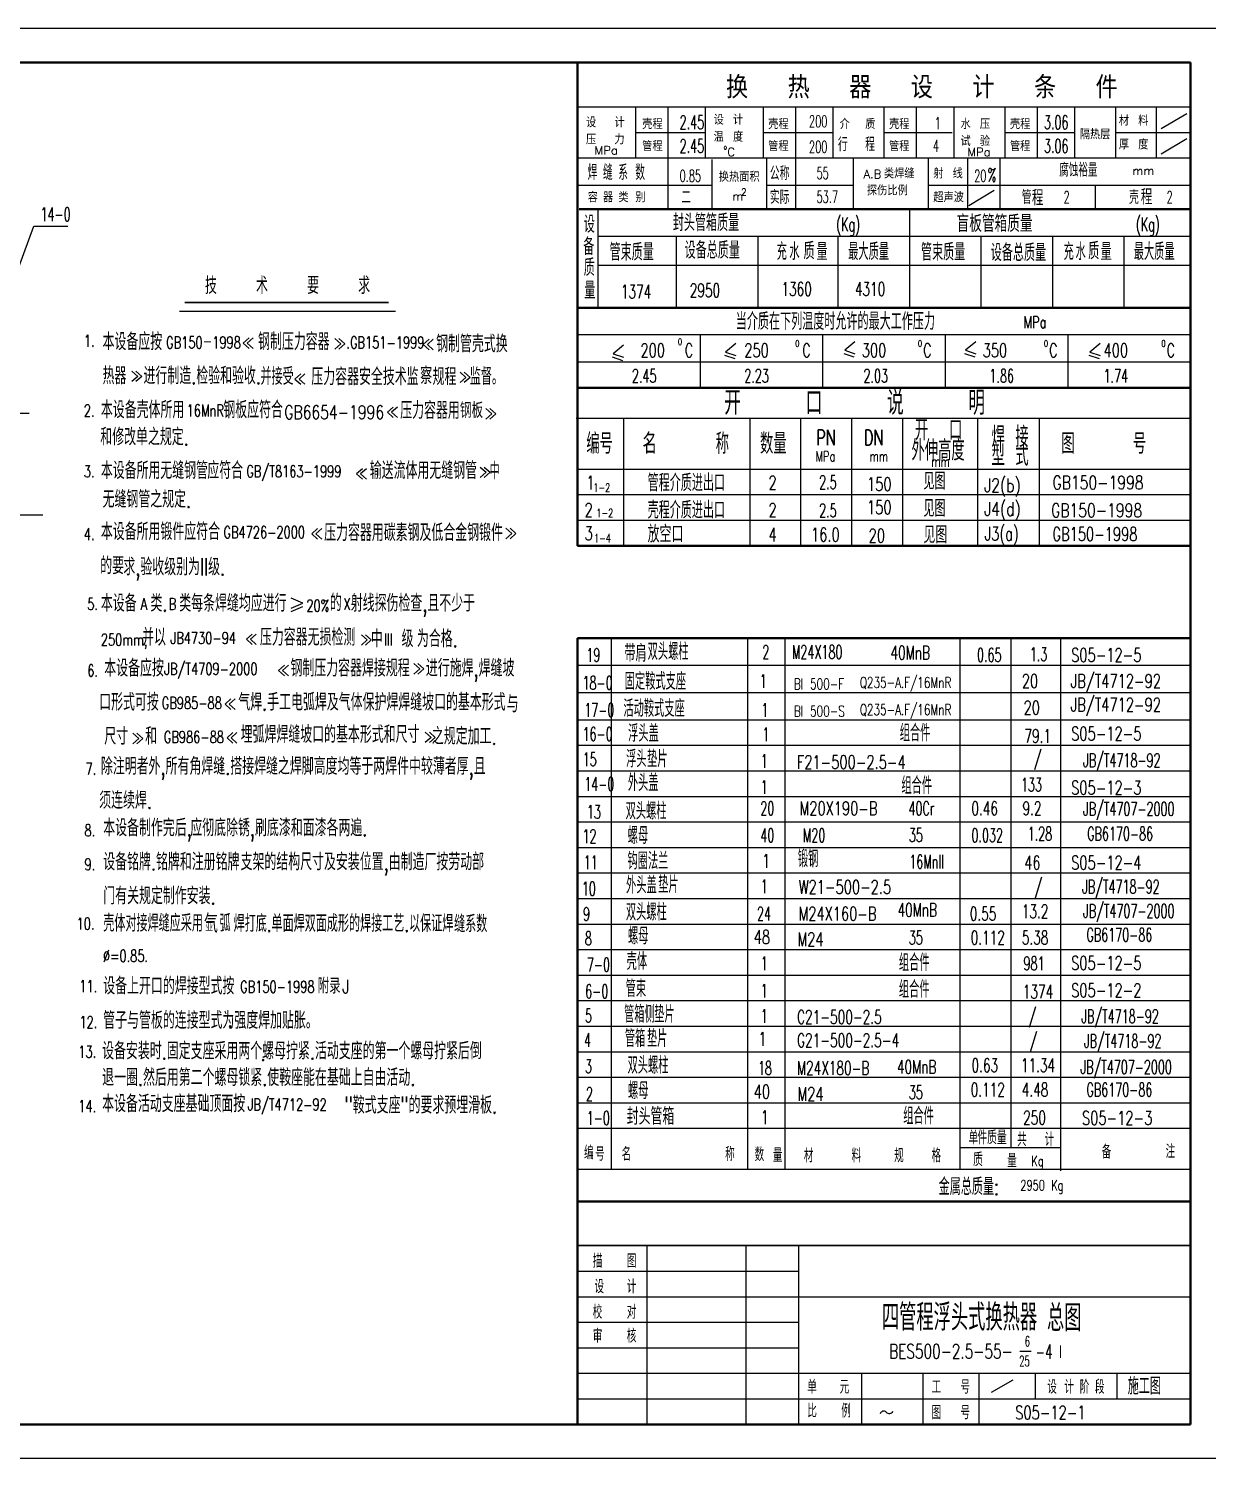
# Model space of a CAD drawing. Extents: x 0 to 2425, y 6 to 1194.
# Drawn here: x 391.8 to 738, y 6 to 426 of the extents above; entities that cross this region are included whole.
import ezdxf

# ---------------------------------------------------------------- set-up
doc = ezdxf.new("R2010")
doc.units = 0
doc.header["$MEASUREMENT"] = 0
doc.linetypes.add('ZHXS', pattern=[19, 15, -2, 0, -2])
doc.layers.get('0').update_dxf_attribs({"linetype": 'CONTINUOUS'})
for name, color, linetype in [('1', 7, 'ZHXS'), ('4', 7, 'CONTINUOUS'), ('5', 7, 'CONTINUOUS'), ('FRAME', 1, 'CONTINUOUS')]:
    doc.layers.add(name, color=color, linetype=linetype)
doc.styles.add('1', font='txt', dxfattribs={"width": 0.75, "bigfont": 'hztxt'})
doc.styles.add('FHZ', font='txt', dxfattribs={"width": 0.7, "bigfont": 'hztxt'})
doc.styles.add('HZ', font='txt', dxfattribs={"width": 0.65, "bigfont": 'hztxt'})
doc.styles.add('HZ1', font='txt', dxfattribs={"width": 0.6, "bigfont": 'hztxt'})

# ---------------------------------------------------------------- blocks, each defined once
blk = doc.blocks.new('W-CC')
at = {"style": 'HZ', "width": 0.7}
for p in [(0, 0), (1.5, 0)]:
    blk.add_text('>', height=4.5, dxfattribs=at).set_placement(p)
blk = doc.blocks.new('W-C')
at = {"xscale": -1}
blk.add_blockref('W-CC', (3.5, 0.5), dxfattribs=at)
blk = doc.blocks.new('HA5')
at = {"style": 'HZ', "width": 0.6}
for s, p in [('件质量', (-65.76, 7.31)), ('质', (-67, 0.84))]:
    blk.add_text(s, height=4, dxfattribs=at).set_placement(p)
blk = doc.blocks.new('XS')
blk.add_line((2.69, 1.61), (9.03, 5.23))
blk = doc.blocks.new('BL')
at = {"layer": '5'}
for centre, radius, start, end in [((1.27, -0.34), 1.12, 49.0779, 162.0979), ((2.91, 1.38), 1.26, 223.9291, 329.5545)]:
    blk.add_arc(centre, radius, start, end, dxfattribs=at)
blk = doc.blocks.new('L')
at = {"layer": '4'}
blk.add_blockref('BL', (2.98, 2.54), dxfattribs=at)

msp = doc.modelspace()

# ---------------------------------------------------------------- linework, layer by layer
for p, q in [((391.8173, 426), (0, 426)), ((743, 426), (391.8173, 426)), ((553, 403), (733, 403)), ((570, 403), (570, 388)), ((579.5, 403), (579.5, 388)), ((590.5, 403), (590.5, 388)), ((607.5, 403), (607.5, 388)), ((617, 403), (617, 388)), ((628, 403), (628, 388)), ((643, 403), (643, 388)), ((652.5, 403), (652.5, 388)), ((663.5, 403), (663.5, 388)), ((678.5, 403), (678.5, 388)), ((688, 403), (688, 388)), ((699, 403), (699, 388)), ((711, 403), (711, 388)), ((723, 403), (723, 388)), ((724.4216, 396.60567), (731.92938, 401.10206)), ((570, 395.5), (590.5, 395.5)), ((607.5, 395.5), (628, 395.5)), ((643, 395.5), (663, 395.5)), ((678.5, 395.5), (699, 395.5)), ((711, 395.5), (733, 395.5)), ((724.4216, 389.22572), (731.92938, 393.72211)), ((553, 388), (733, 388)), ((579.5, 388), (579.5, 373)), ((592.5, 387.5), (592.5, 373)), ((608.5, 388), (608.5, 373)), ((617, 388), (617, 373)), ((634, 388), (634, 373)), ((656, 388), (656, 373)), ((667.5, 388), (667.5, 373)), ((677, 388), (677, 373)), ((553, 380), (592.5, 380)), ((608.5, 380), (634, 380)), ((656, 380), (677, 380)), ((667.89959, 374.07482), (675.40737, 378.57121)), ((677, 380), (733, 380)), ((705, 380), (705, 373)), ((559, 373), (559, 344)), ((650.5, 373), (650.5, 344)), ((380.31811, 332.41839), (393.31811, 367.95166)), ((393.31811, 367.95166), (403.31811, 367.95166)), ((559, 365), (733, 365)), ((582, 365), (582, 344)), ((606, 365), (606, 344)), ((629.5, 365), (629.5, 344)), ((671.5, 365), (671.5, 344)), ((692.5, 365), (692.5, 344)), ((713.5, 365), (713.5, 344)), ((559, 356.5), (733, 356.5)), ((436.10184, 343.04191), (499.60184, 343.04191)), ((553, 336.14705), (733, 336.14705)), ((589, 336), (589, 320.5)), ((625, 336), (625, 320.5)), ((661, 336), (661, 320.5)), ((697, 336), (697, 320.5)), ((566.5, 333), (563.5, 330.5)), ((599.5, 333.5), (596.5, 331)), ((634.5, 334), (631.5, 331.5)), ((670, 334), (667, 331.5)), ((706.5, 333.5), (703.5, 331)), ((553, 328.14705), (733, 328.14705)), ((563.18377, 329.55132), (566.18377, 328.55132)), ((563.5, 330.5), (566.5, 329.5)), ((596.18377, 330.05132), (599.18377, 329.05132)), ((596.5, 331), (599.5, 330)), ((631.18377, 330.55132), (634.18377, 329.55132)), ((631.5, 331.5), (634.5, 330.5)), ((666.68377, 330.55132), (669.68377, 329.55132)), ((667, 331.5), (670, 330.5)), ((703.18377, 330.05132), (706.18377, 329.05132)), ((703.5, 331), (706.5, 330)), ((566.60584, 274.0939), (566.60584, 311.5939)), ((603.60584, 311.5939), (603.60584, 274.0939)), ((618.60584, 274.0939), (618.60584, 311.5939)), ((633.60584, 274.0939), (633.60584, 311.5939)), ((648.60584, 274.0939), (648.60584, 311.5939)), ((670.60584, 274.0939), (670.60584, 311.5939)), ((688.60584, 311.5939), (688.60584, 274.0939)), ((553, 296.5939), (732.60584, 296.5939)), ((553, 289.0939), (732.60584, 289.0939)), ((385.97302, 283.12115), (395.97302, 283.12115)), ((553, 281.5939), (732.60584, 281.5939)), ((472.40087, 257.23893), (468.90087, 258.73893)), ((468.90087, 255.73893), (472.40087, 257.23893)), ((468.90087, 254.73893), (472.40087, 256.23893)), ((563, 90.96918), (563, 246.96918)), ((603, 90.96918), (603, 246.96918)), ((614, 90.96918), (614, 246.96918)), ((665.35451, 90.85078), (665.35451, 246.96918)), ((680.23579, 246.96918), (680.23579, 97.29526)), ((695, 90.46256), (695, 246.96918)), ((553, 238.96918), (733, 238.96918)), ((553, 230.96918), (733, 230.96918)), ((553, 222.96918), (733, 222.96918)), ((553, 215.46918), (733, 215.46918)), ((553, 207.96918), (733, 207.96918)), ((553, 200.46918), (733, 200.46918)), ((553, 192.96918), (733, 192.96918)), ((553, 185.46918), (733, 185.46918)), ((553, 177.96918), (733, 177.96918)), ((553, 170.46918), (733, 170.46918)), ((553, 162.96918), (733, 162.96918)), ((553, 155.46918), (733, 155.46918)), ((553, 147.96918), (733, 147.96918)), ((553, 140.46918), (733, 140.46918)), ((553, 132.96918), (733, 132.96918)), ((553, 125.46918), (733, 125.46918)), ((553, 117.96918), (733, 117.96918)), ((553, 110.46918), (733, 110.46918)), ((553, 102.96918), (733, 102.96918)), ((665.35451, 97.29526), (695, 97.29526)), ((553, 90.96918), (733, 90.96918)), ((553, 68.5), (733, 68.5)), ((573.5, 16), (573.5, 68.5)), ((602.5, 16), (602.5, 68.5)), ((618, 16), (618, 68.5)), ((553, 61), (618, 61)), ((553, 53.5), (733, 53.5)), ((553, 46), (618, 46)), ((553, 38.5), (618, 38.5)), ((682.94019, 37.54707), (686.23629, 37.54707)), ((553, 31), (733, 31)), ((636.5, 16), (636.5, 31)), ((654.5, 16), (654.5, 31)), ((671, 16), (671, 31)), ((687.5, 23.5), (687.5, 31)), ((711.5, 23.5), (711.5, 31)), ((553, 23.5), (733, 23.5)), ((391.8173, 6), (0, 6)), ((743, 6), (391.8173, 6))]:
    msp.add_line(p, q)
at = {"const_width": 0.5}
msp.add_lwpolyline([(497.60184, 345.54191), (437.60184, 345.54191)], dxfattribs=at)
msp.add_lwpolyline([(552.60584, 311.5939), (732.60584, 311.5939)])
msp.add_lwpolyline([(553, 81.5), (733, 81.5), (733, 68.5), (553, 68.5)], close=True)
at = {"layer": '1'}
msp.add_line((43.92881, 313), (391.9713, 313), dxfattribs=at)
at = {"layer": 'FRAME', "lineweight": 40}
for p, q in [((391.8173, 416), (25, 416)), ((733, 416), (391.8173, 416)), ((553, 416), (553, 274.0939)), ((733, 416), (733, 16)), ((553.5, 373), (733, 373)), ((553, 344), (733, 344)), ((553, 320.5), (733, 320.5)), ((553, 274.0939), (732.60584, 274.0939)), ((553, 246.96918), (733, 246.96918)), ((553, 246.96918), (553, 16)), ((553, 81.5), (733, 81.5)), ((733, 16), (25, 16))]:
    msp.add_line(p, q, dxfattribs=at)

# ---------------------------------------------------------------- block references
at = {"xscale": 0.8, "yscale": 0.8, "zscale": 0.8}
for name, p in [('W-C', (455.39613, 331.62875)), ('W-CC', (481.33548, 331.84502)), ('W-C', (508.27898, 331.28052)), ('W-CC', (421.71826, 322.29628)), ('W-C', (470.60495, 321.10865)), ('W-CC', (518.10629, 322.00304)), ('W-C', (497.75358, 311.33703)), ('W-CC', (525.6761, 311.29184)), ('W-C', (488.67468, 293.22614)), ('W-CC', (523.99876, 294.12054)), ('W-C', (475.52259, 275.66911)), ('W-CC', (531.58463, 276.16258)), ('W-C', (456.32185, 244.65864)), ('W-CC', (489.10519, 244.87491)), ('W-CC', (504.51093, 236.37086)), ('W-C', (465.77631, 235.47646)), ('W-C', (450.073, 225.59783)), ('W-CC', (422.01583, 215.91714)), ('W-C', (450.64524, 215.7192)), ('W-CC', (507.87464, 216.26537))]:
    msp.add_blockref(name, p, dxfattribs=at)
for name, p in [('HA5', (736.18269, 90.96918)), ('XS', (671.9122, 23.84202)), ('L', (638.68106, 16.55317))]:
    msp.add_blockref(name, p)

# ---------------------------------------------------------------- texts
at = {"style": 'HZ'}
for s, height, p in [('换  热  器  设  计  条  件', 6.5, (596.63598, 405.5)), ('设  计', 3, (555.5, 397)), ('壳程', 3, (572, 396.5)), ('设 计', 3, (593, 397.77072)), ('壳程', 3, (609, 396.5)), ('介 ', 3, (630, 396.5)), ('质', 3, (637.5, 396.5)), ('壳程', 3, (644.5, 396.5)), ('水 压', 3, (665.5, 396.5)), ('壳程', 3, (680, 396.5)), ('材 料', 3, (712, 397.5)), ('压  力', 3, (555.5, 392)), ('温 度', 3, (593, 392.77072)), ('试 验', 3, (665.5, 391.5)), ('隔热层', 3, (700.5, 393.5)), ('MPa', 2.5, (558, 389)), ('管程', 3, (572, 390)), ('0', 1, (596, 390.5)), ('C', 2.5, (597, 388.5)), ('管程', 3, (609, 390)), ('管程', 3, (644.5, 390)), ('MPa', 2.5, (667.5, 388.5)), ('管程', 3, (680, 390)), ('厚 度', 3, (712, 390.5)), ('换热面积', 3, (594.5, 381)), ('A.B', 2.5, (637, 382)), ('类焊缝', 3, (643, 382)), ('射 线', 3, (657.5, 382)), ('mm', 2.5, (716, 383)), ('容', 3, (556, 375)), ('器', 3, (560.5, 375)), ('类', 3, (565, 375)), ('别', 3, (570, 375)), ('2', 2, (601, 377)), ('探伤比例', 3, (638, 377)), ('超声波', 3, (657.5, 375)), ('m', 2.5, (598.5, 375.5))]:
    msp.add_text(s, height=height, dxfattribs=at).set_placement(p)
for s, height, style, width, p in [('2.45', 4, 'HZ1', 0.6, (583, 396.5)), ('200', 3.5, 'HZ', 0.6, (621, 397)), ('1', 3.5, 'HZ', 0.6, (657.90389, 396.5)), ('3.06', 4, 'HZ1', 0.6, (690, 396.46694)), ('2.45', 4, 'HZ1', 0.6, (583, 389.5)), ('200', 3.5, 'HZ', 0.6, (621, 389.5)), ('行', 4, 'HZ', 0.6, (629.5, 390)), ('程', 4, 'HZ', 0.6, (637.5, 390)), ('4', 3.5, 'HZ1', 0.6, (657.4009, 389.8122)), ('3.06', 4, 'HZ1', 0.6, (690, 389.5)), ('焊 ', 4.5, 'HZ', 0.6, (556, 381.5)), ('缝', 4.5, 'HZ', 0.6, (560.5, 381.5)), ('系', 4.5, 'HZ', 0.6, (565, 381.5)), ('数', 4.5, 'HZ', 0.6, (570, 381.5)), ('腐蚀裕量', 4, 'HZ', 0.7, (694.5, 382.5)), ('0.85', 3.5, 'HZ', 0.6, (583, 381)), ('公称', 4, 'HZ', 0.6, (609.5, 381.5)), ('55', 3.5, 'HZ1', 0.6, (623.21913, 381.80793)), ('20', 3.5, 'HZ', 0.6, (669.5, 381)), ('%', 4, 'HZ', 0.6, (673.5, 381)), ('二', 4, 'HZ1', 0.7, (583.5, 374.5)), ('实际', 4, 'HZ', 0.6, (609.5, 374.5)), ('53.7', 3.5, 'HZ1', 0.6, (623.21913, 374.80793)), ('管', 4, 'HZ', 0.6, (683.5, 374.5)), ('程', 4.5, '1', 0.75, (686.46673, 374.07457)), ('2', 3.5, 'HZ1', 0.6, (695.78258, 374.75905)), ('壳', 4, 'HZ', 0.6, (715, 374.5)), ('程', 4.5, '1', 0.75, (718.44919, 374.31308)), ('2', 3.5, 'HZ1', 0.6, (725.99369, 374.75905)), ('14-0', 4, 'HZ', 0.6, (395.31811, 369.45166)), ('设', 5, 'HZ', 0.65, (554.85313, 366.03075)), ('封头管箱质量', 5, 'HZ', 0.65, (581, 366.5)), ('(Kg)', 4, 'HZ', 0.6, (629, 366.5)), ('盲板管箱质量', 4.95, '1', 0.75, (664.36542, 366.25123)), ('(Kg)', 4, 'HZ', 0.6, (717, 366.5)), ('备', 5, 'HZ', 0.65, (554.69912, 359.49539)), ('管束质量', 5, 'HZ', 0.65, (562.42485, 357.87182)), ('设备总质量', 5, 'HZ', 0.65, (584.47267, 358.40616)), ('充', 5, 'HZ', 0.6, (611.5, 358)), ('水', 5, 'HZ', 0.6, (615.22999, 358)), ('质', 5, 'HZ', 0.65, (619.40525, 358.20065)), ('量', 5, 'HZ', 0.65, (623.20395, 357.95403)), ('最大质量', 5, 'HZ', 0.6, (632.5, 358)), ('管束质量', 5, 'HZ', 0.65, (653.9015, 357.87182)), ('设备总质量', 5, 'HZ', 0.65, (674.38364, 357.70741)), ('充', 5, 'HZ', 0.6, (695.76427, 358)), ('水', 5, 'HZ', 0.6, (699.28893, 358)), ('质', 5, 'HZ', 0.65, (703.00218, 358.20065)), ('量', 5, 'HZ', 0.65, (706.64687, 357.95403)), ('最大质量', 5, 'HZ', 0.6, (716.37927, 358)), ('质', 5, 'HZ', 0.65, (554.85313, 353.3505)), ('技', 5, 'HZ', 0.7, (443.60184, 348.04191)), ('术', 5, 'HZ', 0.7, (458.60184, 348.04191)), ('要', 5, 'HZ', 0.7, (473.60184, 348.04191)), ('求', 5, 'HZ', 0.7, (488.60184, 348.04191)), ('量', 5, 'HZ', 0.65, (555.00713, 346.63018)), ('1374', 4, 'HZ', 0.65, (565.76154, 346.69183)), ('2950', 4, 'HZ', 0.65, (585.98701, 347.08231)), ('1360', 4, 'HZ', 0.65, (612.91154, 347.49334)), ('4310', 4, 'HZ', 0.65, (634.47169, 347.49334)), ('当介质在下列温度时允许的最大工作压力', 5, 'HZ', 0.65, (599.5, 337.5)), ('MPa', 3.5, 'FHZ', 0.7, (684, 338)), ('1.', 3.5, 'HZ', 0.7, (408.04306, 332.54191)), ('本设备应按', 5, 'HZ', 0.7, (413.54306, 331.54191)), ('钢制压力容器', 5, 'HZ', 0.7, (459.2154, 331.54191)), ('钢制管壳式换', 5, 'HZ', 0.7, (511.49769, 330.91848)), ('GB150－1998', 3.5, 'HZ', 0.7, (432.21336, 332.04191)), ('.GB151-1999', 3.5, 'HZ', 0.7, (485.16898, 332.04191)), ('200', 4, 'FHZ', 0.7, (571.5, 329.5)), ('0', 2, 'FHZ', 0.7, (582.5, 333)), ('C', 4, 'FHZ', 0.7, (584.5, 329.5)), ('250', 4, 'FHZ', 0.7, (602, 329.5)), ('0', 2, 'FHZ', 0.7, (617, 332.5)), ('C', 4, 'FHZ', 0.7, (619, 329.5)), ('300', 4, 'FHZ', 0.7, (636.5, 329.5)), ('0', 2, 'FHZ', 0.7, (653, 332.5)), ('C', 4, 'FHZ', 0.7, (654.5, 329.5)), ('350', 4, 'FHZ', 0.7, (672, 329.5)), ('0', 2, 'FHZ', 0.7, (690, 332.5)), ('C', 4, 'FHZ', 0.7, (691.5, 329.5)), ('400', 4, 'FHZ', 0.7, (707.5, 329.5)), ('0', 2, 'FHZ', 0.7, (724.5, 332.5)), ('C', 4, 'FHZ', 0.7, (726, 329.5)), ('热器', 5, 'HZ', 0.7, (413.54306, 321.54191)), ('进行制造.检验和验收.', 5, 'HZ', 0.7, (425.56842, 321.54191)), ('并接受', 5, 'HZ', 0.65, (459.9089, 321.34375)), ('压力容器安全技术监', 5, 'HZ', 0.7, (474.85308, 321.24867)), ('察', 5, 'HZ', 0.7, (506.79833, 321.54191)), ('规程', 5, 'HZ', 0.7, (510.45141, 321.24867)), ('监督。', 5, 'HZ', 0.65, (521.39031, 321.34375)), ('2.45', 4, 'HZ1', 0.6, (569, 322)), ('2.23', 4, 'HZ1', 0.6, (602, 322)), ('2.03', 4, 'HZ1', 0.6, (637, 322)), ('1.86', 4, 'HZ1', 0.6, (674, 322)), ('1.74', 4, 'HZ1', 0.6, (707.5, 322)), ('开    口    说    明', 7, 'HZ', 0.7, (596.12272, 312.57665)), ('2.', 3.5, 'HZ', 0.7, (408.04306, 312.04191)), ('本设备壳体所用', 5, 'HZ', 0.7, (413.04306, 311.54191)), ('16MnR', 3.5, 'HZ', 0.7, (438.22542, 312.04191)), ('钢板应符合', 5, 'HZ', 0.7, (449.00656, 311.54191)), ('GB6654-1996', 4, '1', 0.75, (466.90179, 311.319)), ('压力容器用', 5, 'HZ', 0.7, (500.95669, 311.35568)), ('钢板', 4.5, '1', 0.75, (518.5151, 311.61768)), ('开', 6, 'HZ', 0.65, (652.10584, 305.0939)), ('口', 6, 'HZ', 0.65, (662.10584, 305.0939)), ('和修改单之规定.', 5, 'HZ', 0.7, (412.87471, 303.57611)), ('编号', 6, 'HZ', 0.65, (555.60584, 301.0939)), ('名', 6, 'HZ1', 0.7, (572.10584, 301.0939)), ('称', 6, 'HZ', 0.65, (593.60584, 301.0939)), ('数量', 6, 'HZ', 0.65, (606.60584, 301.0939)), ('PN', 4.5, 'HZ1', 0.7, (623.10584, 303.5939)), ('DN', 4.5, 'HZ1', 0.7, (637.10584, 303.5939)), ('焊', 6, 'HZ', 0.65, (674.60584, 303.0939)), ('接', 6, 'HZ', 0.65, (681.60584, 303.0939)), ('图', 6, 'HZ', 0.65, (695.10584, 301.0939)), ('号', 6, 'HZ', 0.65, (716.10584, 301.0939)), ('外伸高度', 6, 'HZ', 0.65, (651.10584, 299.0939)), ('型', 6, 'HZ', 0.65, (674.60584, 297.5939)), ('式', 6, 'HZ', 0.65, (681.60584, 297.5939)), ('本设备所用', 5, 'HZ', 0.7, (413.04306, 293.69851)), ('无缝钢管', 5, 'HZ', 0.7, (430.48804, 293.69851)), ('应符合', 5, 'HZ', 0.7, (444.30281, 293.69851)), ('GB/T8163-1999', 3.5, 'HZ', 0.7, (455.76207, 294.19851)), ('输送流体用无缝钢管', 5, 'HZ', 0.7, (492.01007, 293.69851)), ('中', 5, 'HZ', 0.6, (527.17873, 293.60114)), ('MPa', 3, 'HZ', 0.7, (622.97372, 298.86757)), ('mm', 3, 'HZ', 0.7, (638.82552, 298.86757)), ('mm', 3, 'HZ', 0.7, (656.94186, 297.31469)), ('3.', 3.5, 'HZ', 0.7, (408.04306, 294.19851)), ('1', 4, 'HZ', 0.7, (555.60584, 290.5939)), ('管程介质进出口', 5, 'HZ', 0.65, (573.60584, 290.0939)), ('2', 4, 'HZ1', 0.7, (609.10584, 290.5939)), ('2.5', 4, 'HZ1', 0.6, (623.98994, 290.72305)), ('150', 4, 'HZ1', 0.7, (638.05193, 290.17733)), ('见图', 5, 'HZ', 0.65, (654.60584, 290.5939)), ('J2(b)', 4, '1', 0.75, (672.4555, 289.84645)), ('GB150-1998', 4, '1', 0.75, (692.50922, 290.66442)), ('无缝钢管之规定.', 5, 'HZ', 0.7, (413.54306, 285.23893)), ('1-2', 2.5, 'HZ1', 0.7, (557.66526, 289.9213)), ('2', 4, 'HZ', 0.7, (555.10584, 282.5939)), ('壳程介质进出口', 5, 'HZ', 0.65, (573.60584, 282.0939)), ('2', 4, 'HZ1', 0.7, (609.10584, 282.5939)), ('2.5', 4, 'HZ1', 0.6, (623.98994, 282.44182)), ('150', 4, 'HZ1', 0.7, (638.05193, 283.39172)), ('见图', 5, 'HZ', 0.65, (654.60584, 282.5939)), ('J4(d)', 4, '1', 0.75, (672.4555, 282.89366)), ('GB150-1998', 4, '1', 0.75, (692.09996, 282.48468)), ('1-2', 2.5, 'HZ1', 0.7, (558.54205, 282.44758)), ('4.', 3.5, 'HZ', 0.7, (408.04306, 275.73893)), ('本设备所用锻件应符合', 5, 'HZ', 0.7, (413.04306, 275.73893)), ('GB4726-2000', 3.5, 'HZ', 0.7, (449.05999, 276.29421)), ('压力容器用碳素钢及低合金钢锻件', 5, 'HZ', 0.7, (478.61509, 275.45612)), ('3', 4, 'HZ', 0.7, (555.10584, 275.74923)), ('1-4', 2.5, 'HZ1', 0.7, (557.89416, 275.07655)), ('放空口', 5, 'HZ1', 0.7, (573.60584, 275.04654)), ('4', 4, 'HZ1', 0.7, (609.10584, 275.36412)), ('16.0', 4, 'HZ1', 0.7, (621.60584, 275.36412)), ('20', 4, 'HZ1', 0.7, (638.51393, 275.07685)), ('见图', 5, 'HZ1', 0.7, (654.60584, 274.84385)), ('J3(a)', 4, 'HZ1', 0.7, (672.60202, 275.61855)), ('GB150-1998', 4, 'HZ1', 0.7, (692.5, 275.5)), ('的要', 5, 'HZ', 0.7, (412.8608, 265.70982)), ('求,验收级别为II级.', 5, 'HZ', 0.7, (419.65006, 265.39658)), ('5.', 3.5, 'HZ', 0.7, (409.04306, 255.23893)), ('本设备', 5, 'HZ', 0.7, (413.04306, 254.73893)), ('A', 3.5, 'HZ', 0.7, (424.70475, 255.23893)), ('类.', 5, 'HZ', 0.7, (427.58317, 254.73893)), ('B', 3.5, 'HZ', 0.7, (432.93869, 255.23893)), ('类每条焊缝均应进行', 5, 'HZ', 0.7, (436.06888, 254.73893)), ('20%', 3.5, 'HZ', 0.7, (473.40087, 254.73893)), ('的', 5, 'HZ', 0.7, (480.27598, 254.83102)), ('X', 3.5, 'HZ', 0.7, (484.31068, 255.23893)), ('射线探伤检查,且不少于', 5, 'HZ', 0.7, (486.43675, 254.73893)), ('250mm,', 3.5, 'HZ', 0.7, (413.04306, 244.73893)), ('并以', 5, 'HZ', 0.7, (425.16401, 244.73893)), ('JB4730-94', 3.5, 'HZ', 0.7, (433.49664, 245.23893)), ('压力容器无损检测', 5, 'HZ', 0.7, (459.75639, 244.73893)), ('中', 5, 'HZ', 0.7, (492.35546, 244.28766)), ('III', 3.5, 'HZ', 0.7, (496.16163, 244.78766)), ('级', 5, 'HZ', 0.7, (501.35546, 244.28766)), ('为合格.', 5, 'HZ', 0.7, (505.85546, 244.28766)), ('19', 4, 'HZ', 0.6, (555.62324, 240.02644)), ('带肩', 5, 'HZ', 0.65, (566.79764, 240)), ('双头螺柱', 5, 'HZ', 0.6, (573.6198, 240.52697)), ('2', 4, 'HZ', 0.6, (607.29894, 240.83626)), ('M24X180', 4, 'HZ', 0.6, (616, 240.83626)), ('40MnB', 4, 'HZ', 0.65, (644.94215, 240.67654)), ('0.65', 4, 'HZ', 0.6, (670.34563, 240.03793)), ('1.3', 4, 'HZ', 0.6, (685.85796, 240.16124)), ('S05-12-5', 4, 'HZ', 0.7, (698, 240)), ('本设备应按', 5, 'HZ', 0.7, (414.04306, 235.66224)), ('JB/T4709-2000', 3.5, 'HZ', 0.7, (431.64112, 236.16224)), ('钢制压力容器焊接规程', 5, 'HZ', 0.7, (468.71946, 235.66224)), ('进行施焊,焊缝坡', 5, 'HZ', 0.7, (508.48781, 235.66224)), ('6.', 3.5, 'HZ', 0.7, (409.04306, 235.66224)), ('18-0', 4, 'HZ', 0.6, (554.5, 231.82213)), ('固定鞍式支座', 5, 'HZ', 0.6, (566.885, 231.77427)), ('1', 4, 'HZ', 0.6, (606.49391, 232.30476)), ('Q235-A.F/16MnR', 3.2, 'HZ1', 0.7, (635.92239, 232.31892)), ('20', 4, 'HZ1', 0.7, (683.5, 232.32213)), ('JB/T4712-92', 4, 'HZ', 0.7, (697.84031, 232.32213)), ('口形式可按', 5, 'HZ', 0.7, (412.54306, 225.66224)), ('气焊.手工电弧焊及气体保护焊焊缝坡口的基本形式', 5, 'HZ', 0.7, (453.39227, 225.66224)), ('BI 500-F', 3.2, 'HZ1', 0.7, (616.53913, 231.89428)), ('GB985-88', 3.5, 'HZ', 0.7, (430.93008, 226.16224)), ('与', 5, 'HZ', 0.7, (532.21141, 225.11412)), ('17-0', 4, 'HZ', 0.6, (555, 223.82213)), ('活动鞍式支座', 5, 'HZ', 0.6, (566.5, 223.82213)), ('1', 4, 'HZ', 0.6, (607.02667, 223.82213)), ('BI 500-S', 3.2, 'HZ1', 0.7, (616.53913, 223.89428)), ('Q235-A.F/16MnR', 3.2, 'HZ1', 0.7, (635.92239, 224.31892)), ('20', 4, 'HZ1', 0.7, (684.00838, 224.49649)), ('JB/T4712-92', 4, 'HZ', 0.7, (697.84031, 225.39587)), ('尺寸', 5, 'HZ', 0.7, (414.04306, 215.66224)), ('和', 5, 'HZ', 0.7, (426.04306, 215.66224)), ('GB986-88', 3.5, 'HZ', 0.7, (431.54306, 216.16224)), ('埋弧焊焊缝坡口的基本形式和尺寸', 5, 'HZ', 0.7, (454.10038, 216.16224)), ('之规定加工.', 5, 'HZ', 0.7, (510.24571, 215.66224)), ('16-0', 4, 'HZ', 0.6, (554.5, 216.79496)), ('浮头盖', 5, 'HZ', 0.6, (567.87675, 216.5)), ('1', 4, 'HZ', 0.6, (607.31734, 216.68996)), ('组合件', 5, 'HZ', 0.6, (647.64636, 216.59702)), ('79.1', 4, 'HZ', 0.65, (684.26557, 216.21413)), ('S05-12-5', 4, 'HZ', 0.7, (698, 216.90951)), ('浮头', 5, 'HZ', 0.6, (567.27113, 209)), ('垫片', 5, 'HZ', 0.6, (573.45773, 209)), ('/', 4, 'HZ', 0.6, (687.00838, 209.59294)), ('7.', 3.5, 'HZ', 0.7, (408.54306, 206.81516)), ('除注明者外,所有角焊缝.搭接焊缝之焊脚高度均等于两焊件中较薄者厚,且', 5, 'HZ', 0.7, (413.04306, 206.81516)), ('15', 4, 'HZ', 0.6, (554.54659, 209.33771)), ('1', 4, 'HZ', 0.6, (606.8134, 208.87202)), ('F21-500-2.5-4', 4, 'HZ1', 0.7, (617.45773, 208.52306)), ('JB/T4718-92', 4, 'HZ', 0.6, (701.50838, 209.09294)), ('14-0', 4, 'HZ', 0.6, (555, 202.07041)), ('外头盖', 5, 'HZ', 0.6, (567.8134, 202)), ('组合件', 5, 'HZ', 0.6, (648.13366, 201.17435)), ('133', 4, 'HZ1', 0.6, (683.23724, 201.89145)), ('须连续焊.', 5, 'HZ', 0.7, (412.54306, 196.81516)), ('1', 4, 'HZ', 0.6, (606.8134, 201.17658)), ('S05-12-3', 4, 'HZ', 0.7, (698, 201)), ('13', 4, 'HZ', 0.6, (555.76669, 193.92337)), ('双头螺柱', 5, 'HZ', 0.6, (567.15664, 193.69066)), ('20', 4, 'HZ', 0.6, (606.70729, 194.92337)), ('M20X190-B', 4, 'HZ1', 0.7, (618.20729, 194.92337)), ('40Cr', 4, 'HZ', 0.6, (650.20729, 194.92337)), ('0.46', 4, 'HZ', 0.65, (668.70729, 194.92337)), ('9.2', 4, 'HZ', 0.65, (683.70729, 194.92337)), ('JB/T4707-2000', 4, 'HZ', 0.6, (701.5, 194.80259)), ('本设备制作完后,', 5, 'HZ', 0.7, (413.74172, 188.75301)), ('应彻底除锈,刷底漆和面漆各两遍.', 5, 'HZ', 0.7, (439.30633, 188.75301)), ('8.', 3.5, 'HZ', 0.7, (408.24172, 188.75301)), ('12', 4, 'HZ', 0.6, (554.49162, 186.759)), ('螺母', 5, 'HZ', 0.6, (567.76669, 186.5)), ('40', 4, 'HZ', 0.6, (606.70729, 187)), ('M20', 4, 'HZ', 0.6, (619.20729, 187)), ('35', 4, 'HZ', 0.6, (650.30503, 187.08108)), ('0.032', 4, 'HZ', 0.6, (668.70729, 187)), ('1.28', 4, 'HZ', 0.6, (685.20729, 187.5)), ('GB6170-86', 4, 'HZ', 0.6, (702.70729, 187.5)), ('锻钢', 5, 'HZ', 0.6, (617.7328, 179.65129)), ('9.', 3.5, 'HZ', 0.7, (408.24172, 178.75301)), ('设备铭牌.铭牌和注册铭牌', 5, 'HZ', 0.7, (413.74172, 178.75301)), ('支架的结构尺寸及安装位置,由制造厂按劳动部', 5, 'HZ', 0.7, (454.07636, 178.75301)), ('11', 4, 'HZ', 0.6, (554.84926, 179.08465)), ('钩圈法兰', 5, 'HZ', 0.6, (567.70729, 179)), ('1', 4, 'HZ', 0.6, (607.34286, 179.5)), ('16MnII', 4, 'HZ', 0.6, (650.44453, 179.2829)), ('46', 4, 'HZ1', 0.7, (684.19891, 179.01153)), ('S05-12-4', 4, 'HZ', 0.7, (698, 179)), ('外头盖', 5, 'HZ', 0.6, (567.27113, 171.9103)), ('垫片', 5, 'HZ', 0.6, (576.72887, 172.06159)), ('/', 4, 'HZ', 0.6, (687.23724, 171.9259)), ('JB/T4718-92', 4, 'HZ', 0.6, (701.23724, 171.9259)), ('门有关规定制作安装.', 5, 'HZ', 0.7, (413.74172, 168.75301)), ('10', 4, 'HZ', 0.6, (554.28459, 171.38316)), ('1', 4, 'HZ', 0.6, (606.8134, 172.01967)), ('W21-500-2.5', 4, 'HZ1', 0.7, (618, 171.88316)), ('双头螺柱', 5, 'HZ', 0.6, (567.22887, 164)), ('24', 4, 'HZ', 0.6, (605.72887, 164)), ('M24X160-B', 4, 'HZ1', 0.7, (617.91546, 164)), ('40MnB', 4, 'HZ', 0.65, (647, 165.13774)), ('0.55', 4, 'HZ', 0.65, (668.22887, 164)), ('13.2', 4, 'HZ', 0.65, (683.5, 164.67843)), ('JB/T4707-2000', 4, 'HZ', 0.6, (701.5, 164.80259)), ('10.', 3.5, 'HZ', 0.7, (405.92927, 161.32886)), ('壳体对接焊缝应采用', 5, 'HZ', 0.65, (413.75666, 160.73893)), ('气', 5.4, 'HZ', 0.75, (443.34566, 160.42018)), ('弧', 5, 'HZ', 0.65, (447.90535, 160.73893)), ('焊打底.单面焊双面成形的焊接工艺.以保证焊', 5, 'HZ', 0.65, (452.01543, 160.65292)), ('缝系数', 5, 'HZ', 0.65, (516.7781, 160.52165)), ('9', 4, 'HZ', 0.6, (554.6527, 163.9103)), ('亚', 2.25, 'HZ', 0.75, (443.74251, 160.85299)), ('8', 4, 'HZ', 0.6, (555.19497, 156.73594)), ('螺母', 5, 'HZ', 0.6, (567.8473, 157)), ('48', 4, 'HZ1', 0.7, (604.76276, 157.17843)), ('M24', 4, 'HZ1', 0.7, (617.60206, 156.5)), ('35', 4, 'HZ', 0.6, (650.30503, 157)), ('0.112', 4, 'HZ', 0.65, (668.5, 157)), ('5.38', 4, 'HZ', 0.65, (683.5, 157)), ('GB6170-86', 4, 'HZ', 0.6, (702.5, 157.80259)), ('%%c=0.85.', 3.5, 'HZ1', 0.7, (413.66942, 151.86514)), ('7-0', 4, 'HZ', 0.6, (555.77113, 149.06159)), ('壳体', 5, 'HZ', 0.6, (567.45773, 149.5)), ('1', 4, 'HZ', 0.6, (606.8134, 149.3868)), ('组合件', 5, 'HZ', 0.6, (647.40479, 149.14722)), ('981', 4, 'HZ1', 0.6, (684.00838, 149.39145)), ('S05-12-5', 4, 'HZ', 0.7, (698, 149.5)), ('设备上开口的焊接型式按', 5, 'HZ', 0.7, (413.74172, 142.29803)), ('附录', 4.5, '1', 0.75, (476.71926, 142.56489)), ('管束', 5, 'HZ', 0.6, (567.1866, 141.5)), ('11.', 3.5, 'FHZ', 0.7, (406.71928, 142.96005)), ('GB150-1998', 3.5, 'HZ', 0.7, (453.95979, 142.79803)), ('J', 4.05, '1', 0.75, (483.95459, 142.56489)), ('6-0', 4, 'HZ', 0.6, (555.27113, 141.21288)), ('1', 4, 'HZ', 0.6, (606.8134, 141.34265)), ('组合件', 5, 'HZ', 0.6, (647.40479, 141.29851)), ('1374', 4, 'HZ', 0.65, (683.77951, 141.0984)), ('S05-12-2', 4, 'HZ', 0.7, (698, 141.5)), ('管箱侧', 5, 'HZ', 0.6, (566.6866, 134)), ('垫片', 5, 'HZ', 0.6, (575.55979, 134)), ('/', 4, 'HZ', 0.6, (685.5, 133.86431)), ('JB/T4718-92', 4, 'HZ', 0.6, (701, 133.86431)), ('12.', 3.5, 'HZ', 0.7, (406.74172, 132.40225)), ('管子与管板的连接型式为强度焊加贴胀。', 5, 'HZ', 0.7, (413.74172, 132.1814)), ('5', 4, 'HZ', 0.6, (555.22887, 134.03853)), ('1', 4, 'HZ', 0.6, (606.8134, 133.97286)), ('C21-500-2.5', 4, 'HZ', 0.65, (617.5, 133.67435)), ('.', 5, 'HZ', 0.7, (450.2528, 132.6814)), ('4', 4, 'HZ', 0.6, (554.92384, 126.86825)), ('管箱', 5, 'HZ', 0.6, (566.92384, 126.86825)), ('垫片', 5, 'HZ', 0.6, (573.42384, 126.86825)), ('1', 4, 'HZ', 0.6, (606.27113, 127.1939)), ('G21-500-2.5-4', 4, 'HZ', 0.65, (617.5, 126.84112)), ('/', 4, 'HZ', 0.6, (685.77113, 126.62402)), ('JB/T4718-92', 4, 'HZ', 0.6, (701.77113, 126.62402)), ('13.', 3.5, 'HZ', 0.7, (406.41727, 123.70102)), ('设备安装时.固定支座采用两个螺母拧紧.活动支座的第一个螺母拧紧后倒', 5, 'HZ', 0.7, (413.41727, 123.20102)), ('.', 5, 'HZ', 0.7, (459.91727, 122.80457)), ('3', 4, 'HZ', 0.6, (555.22887, 119.16676)), ('双头螺柱', 5, 'HZ', 0.6, (567.72887, 119)), ('18', 4, 'HZ', 0.6, (606, 118.67435)), ('M24X180-B', 4, 'HZ', 0.65, (617.45773, 118.64722)), ('40MnB', 4, 'HZ', 0.65, (646.81745, 119.01923)), ('0.63', 4, 'HZ', 0.65, (668.73724, 119.46133)), ('11.34', 4, 'HZ', 0.65, (683.23724, 119.46133)), ('JB/T4707-2000', 4, 'HZ', 0.6, (700.73724, 118.96133)), ('退一圈.然后用第二个螺母锁紧.使鞍座能在基础上自由活动.', 5, 'HZ', 0.7, (413.41727, 115.40619)), ('2', 4, 'HZ', 0.6, (555.49162, 111.01955)), ('螺母', 5, 'HZ', 0.6, (567.8473, 111.51955)), ('40', 4, 'HZ1', 0.7, (604.76276, 111.69798)), ('M24', 4, 'HZ1', 0.7, (617.60206, 111.01955)), ('35', 4, 'HZ', 0.6, (650.30503, 111.51955)), ('0.112', 4, 'HZ', 0.65, (668.5, 112.32213)), ('4.48', 4, 'HZ', 0.65, (683.5, 112.32213)), ('GB6170-86', 4, 'HZ', 0.6, (702.5, 112.32213)), ('14.', 3.5, 'HZ', 0.7, (406.41727, 107.70102)), ('本设备活动支座基础顶面按', 5, 'HZ', 0.7, (413.41727, 107.70102)), ('JB/T4712-92', 3.5, 'HZ', 0.7, (456.16777, 108.20102)), ('"鞍式支座"的要求预埋滑板.', 5, 'HZ', 0.7, (484.62077, 107.28876)), ('封头管箱', 5, 'HZ', 0.7, (567.45477, 104)), ('组合件', 5, 'HZ', 0.6, (648.6824, 104.13966)), ('1-0', 4, 'HZ', 0.6, (555.72887, 104.01955)), ('1', 4, 'FHZ', 0.7, (606.77609, 104.17758)), ('250', 4, 'HZ', 0.65, (683.88319, 104.06018)), ('S05-12-3', 4, 'HZ', 0.7, (701.18565, 104)), ('单  ', 4, 'HZ', 0.7, (667.87786, 98.21782)), ('共  ', 4, 'HZ', 0.7, (682.11213, 97.68348)), ('计', 4, 'HZ', 0.7, (690.19978, 97.68348)), ('编  ', 4, 'HZ', 0.7, (554.93447, 93.80127)), ('号  名          ', 4, 'HZ', 0.7, (558.19862, 93.41304)), ('称', 4, 'HZ', 0.7, (596.37234, 93.41304)), ('数', 4, 'HZ', 0.7, (605.04724, 93.29526)), ('量', 4, 'HZ', 0.7, (610.40023, 93.08371)), ('材', 4, 'HZ', 0.7, (619.5, 92.96918)), ('料', 4, 'HZ', 0.7, (633.5, 92.96918)), ('规', 4, 'HZ', 0.7, (646, 92.96918)), ('格', 4, 'HZ', 0.7, (657, 92.96918)), ('备  ', 4, 'HZ', 0.7, (706.96393, 94.07771)), ('注', 4, 'HZ', 0.7, (725.72807, 94.18949)), ('量', 4, 'HZ', 0.7, (679.20057, 91.47193)), ('Kg', 3, 'HZ', 0.7, (686.31771, 91.86016)), ('金属总质量:', 5, 'HZ', 0.65, (659.08223, 83.34239)), ('2950 Kg', 3, 'HZ', 0.7, (683.07912, 84.74199)), ('描', 4, 'HZ', 0.7, (557.5, 62)), ('图', 4, 'HZ', 0.7, (567.5, 62)), ('设', 4, 'HZ', 0.7, (558, 54.5)), ('计', 4, 'HZ', 0.7, (567.5, 54.5)), ('校', 4, 'HZ', 0.7, (557.5, 47)), ('对', 4, 'HZ', 0.7, (567.5, 47)), ('四管程浮头式换热器', 7.8, 'HZ', 0.65, (642.38522, 43.54234)), ('总图', 7.8, 'HZ', 0.65, (690.88239, 43.36478)), ('审', 4, 'HZ', 0.7, (557.5, 40)), ('核', 4, 'HZ', 0.7, (567.5, 40)), ('BES500-2.5-55-', 4.2, 'HZ1', 0.7, (644.54782, 35.36163)), ('6', 3, 'HZ', 0.6, (684.35953, 38.88195)), ('-4', 4.2, 'HZ', 0.6, (687.52696, 35.25582)), ('I', 3.6, 'HZ1', 0.6, (694.47467, 35.53775)), ('25', 3, 'HZ', 0.6, (682.73857, 33.08364)), ('计', 4, 'HZ', 0.7, (696, 25)), ('阶', 4, 'HZ', 0.7, (700.5, 25)), ('段', 4, 'HZ', 0.7, (705, 25)), ('施工图', 5, 'HZ', 0.65, (714.6036, 24.75321)), ('单', 4, 'HZ', 0.7, (620.5, 25)), ('元', 4, 'HZ', 0.7, (630, 25)), ('工', 4, 'HZ', 0.7, (657, 25)), ('号', 4, 'HZ', 0.7, (665.5, 25)), ('设', 4, 'HZ', 0.7, (691, 25)), ('比', 4, 'HZ', 0.7, (620.5, 18)), ('例', 4, 'HZ', 0.7, (630.5, 18)), ('图', 4, 'HZ', 0.7, (657, 17.5)), ('号', 4, 'HZ', 0.7, (665.5, 17.5)), ('S05-12-1', 4, 'HZ', 0.7, (681.57321, 17.47798))]:
    msp.add_text(s, height=height, dxfattribs=dict(style=style, width=width)).set_placement(p)

doc.saveas('drawing.dxf')
